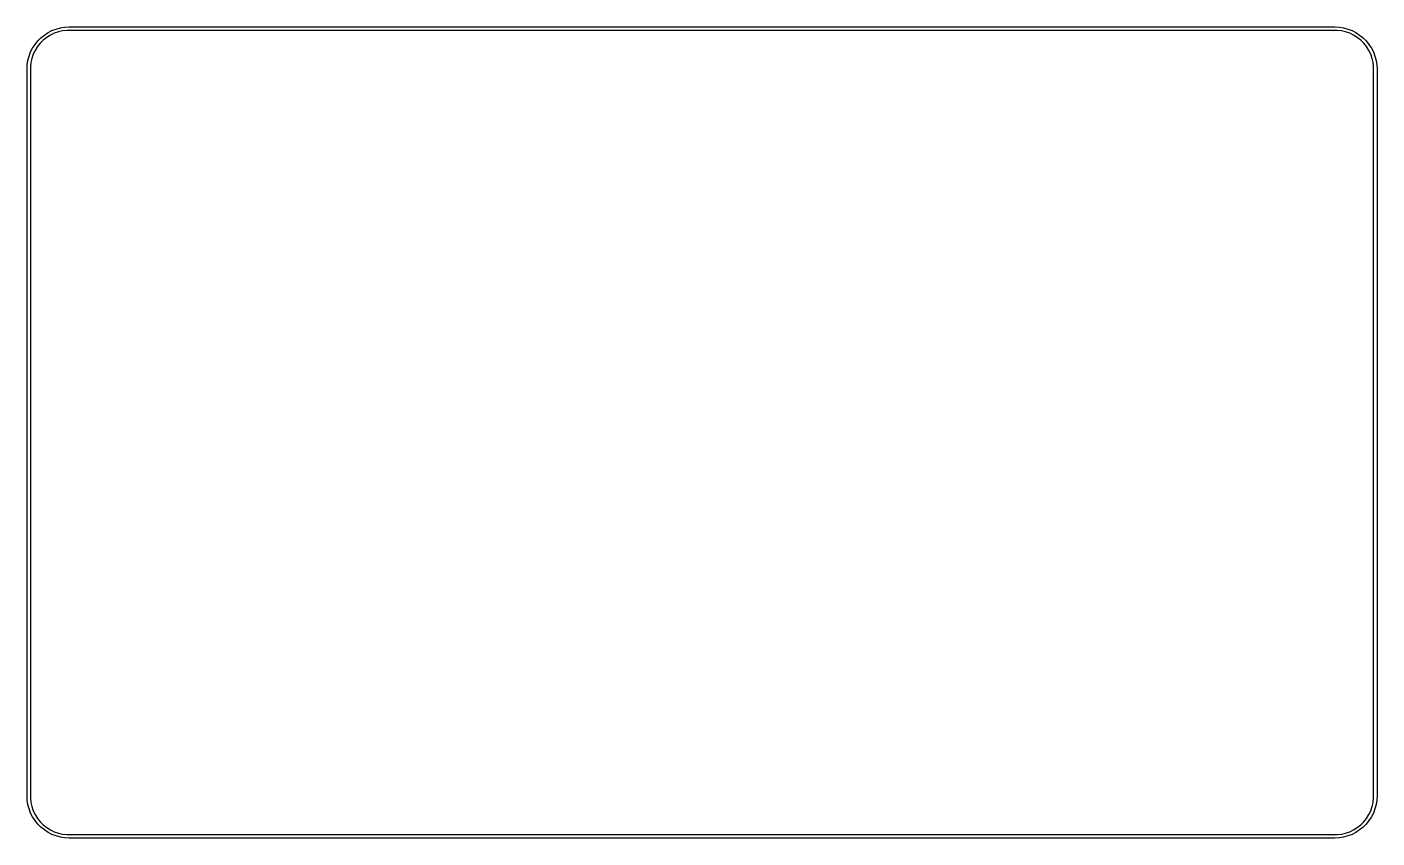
# Model space of a CAD drawing. Header units: inches. Extents: x 5.8 to 18, y -6.4 to -1.3.
# Drawn here: x 14.076 to 18.023, y -6.375 to -4.003 of the extents above.
import ezdxf

# ---------------------------------------------------------------- set-up
doc = ezdxf.new("R2010")
doc.units = ezdxf.units.IN
doc.header["$MEASUREMENT"] = 0
doc.layers.add('Edge.Cuts', color=254, linetype='CONTINUOUS', true_color=0xd0d2cd)

msp = doc.modelspace()

# ---------------------------------------------------------------- linework, layer by layer
at = {"layer": 'Edge.Cuts', "linetype": 'CONTINUOUS'}
for p, q in [((14.1263, -4.0268), (14.1371, -4.0197)), ((14.1371, -4.0197), (14.1486, -4.0139)), ((14.1553, -4.0217), (14.1439, -4.0272)), ((14.1486, -4.0139), (14.1606, -4.0093)), ((14.1673, -4.0175), (14.1553, -4.0217)), ((14.1606, -4.0093), (14.1731, -4.0059)), ((14.1797, -4.0147), (14.1673, -4.0175)), ((14.1731, -4.0059), (14.1858, -4.0039)), ((14.1923, -4.0132), (14.1797, -4.0147)), ((14.1858, -4.0039), (14.1987, -4.0032)), ((14.1987, -4.0132), (14.1923, -4.0132)), ((14.1987, -4.0032), (17.8994, -4.0032)), ((17.8994, -4.0132), (14.1987, -4.0132)), ((17.8994, -4.0032), (17.9123, -4.0039)), ((17.9058, -4.0132), (17.8994, -4.0132)), ((17.9184, -4.0147), (17.9058, -4.0132)), ((17.9123, -4.0039), (17.925, -4.0059)), ((17.9308, -4.0175), (17.9184, -4.0147)), ((17.925, -4.0059), (17.9375, -4.0093)), ((17.9428, -4.0217), (17.9308, -4.0175)), ((17.9375, -4.0093), (17.9495, -4.0139)), ((17.9542, -4.0272), (17.9428, -4.0217)), ((17.9495, -4.0139), (17.961, -4.0197)), ((17.961, -4.0197), (17.9718, -4.0268)), ((14.0862, -4.0763), (14.092, -4.0648)), ((14.092, -4.0648), (14.0991, -4.054)), ((14.0991, -4.054), (14.1072, -4.044)), ((14.1063, -4.0608), (14.0995, -4.0716)), ((14.1142, -4.0509), (14.1063, -4.0608)), ((14.1072, -4.044), (14.1163, -4.0349)), ((14.1232, -4.0419), (14.1142, -4.0509)), ((14.1163, -4.0349), (14.1263, -4.0268)), ((14.1331, -4.034), (14.1232, -4.0419)), ((14.1439, -4.0272), (14.1331, -4.034)), ((17.965, -4.034), (17.9542, -4.0272)), ((17.9749, -4.0419), (17.965, -4.034)), ((17.9718, -4.0268), (17.9818, -4.0349)), ((17.9839, -4.0509), (17.9749, -4.0419)), ((17.9818, -4.0349), (17.9909, -4.044)), ((17.9918, -4.0608), (17.9839, -4.0509)), ((17.9909, -4.044), (17.999, -4.054)), ((17.9986, -4.0716), (17.9918, -4.0608)), ((17.999, -4.054), (18.0061, -4.0648)), ((18.0061, -4.0648), (18.0119, -4.0763)), ((14.0762, -4.1135), (14.0782, -4.1008)), ((14.0782, -4.1008), (14.0816, -4.0883)), ((14.0816, -4.0883), (14.0862, -4.0763)), ((14.0898, -4.095), (14.087, -4.1074)), ((14.094, -4.083), (14.0898, -4.095)), ((14.0995, -4.0716), (14.094, -4.083)), ((18.0041, -4.083), (17.9986, -4.0716)), ((18.0083, -4.095), (18.0041, -4.083)), ((18.0111, -4.1074), (18.0083, -4.095)), ((18.0119, -4.0763), (18.0165, -4.0883)), ((18.0165, -4.0883), (18.0199, -4.1008)), ((18.0199, -4.1008), (18.0219, -4.1135)), ((14.0756, -4.1264), (14.0762, -4.1135)), ((14.0756, -6.2523), (14.0756, -4.1264)), ((14.087, -4.1074), (14.0856, -4.12)), ((14.0856, -4.12), (14.0856, -4.1264)), ((14.0856, -4.1264), (14.0856, -6.2523)), ((18.0126, -4.12), (18.0111, -4.1074)), ((18.0126, -4.1264), (18.0126, -4.12)), ((18.0126, -6.2523), (18.0126, -4.1264)), ((18.0219, -4.1135), (18.0226, -4.1264)), ((18.0226, -4.1264), (18.0226, -6.2523)), ((14.0762, -6.2652), (14.0756, -6.2523)), ((14.0782, -6.2779), (14.0762, -6.2652)), ((14.0856, -6.2523), (14.0856, -6.2587)), ((14.0856, -6.2587), (14.087, -6.2713)), ((14.087, -6.2713), (14.0898, -6.2837)), ((18.0083, -6.2837), (18.0111, -6.2713)), ((18.0111, -6.2713), (18.0126, -6.2587)), ((18.0126, -6.2587), (18.0126, -6.2523)), ((18.0219, -6.2652), (18.0199, -6.2779)), ((18.0226, -6.2523), (18.0219, -6.2652)), ((14.0816, -6.2904), (14.0782, -6.2779)), ((14.0862, -6.3024), (14.0816, -6.2904)), ((14.092, -6.3139), (14.0862, -6.3024)), ((14.0898, -6.2837), (14.094, -6.2957)), ((14.0991, -6.3247), (14.092, -6.3139)), ((14.094, -6.2957), (14.0995, -6.3071)), ((14.0995, -6.3071), (14.1063, -6.3179)), ((17.9918, -6.3179), (17.9986, -6.3071)), ((17.9986, -6.3071), (18.0041, -6.2957)), ((18.0061, -6.3139), (17.999, -6.3247)), ((18.0041, -6.2957), (18.0083, -6.2837)), ((18.0119, -6.3024), (18.0061, -6.3139)), ((18.0165, -6.2904), (18.0119, -6.3024)), ((18.0199, -6.2779), (18.0165, -6.2904)), ((14.1072, -6.3347), (14.0991, -6.3247)), ((14.1063, -6.3179), (14.1142, -6.3278)), ((14.1163, -6.3438), (14.1072, -6.3347)), ((14.1142, -6.3278), (14.1232, -6.3368)), ((14.1263, -6.3519), (14.1163, -6.3438)), ((14.1232, -6.3368), (14.1331, -6.3447)), ((14.1371, -6.359), (14.1263, -6.3519)), ((14.1331, -6.3447), (14.1439, -6.3515)), ((14.1439, -6.3515), (14.1553, -6.357)), ((17.9428, -6.357), (17.9542, -6.3515)), ((17.9542, -6.3515), (17.965, -6.3447)), ((17.9718, -6.3519), (17.961, -6.359)), ((17.965, -6.3447), (17.9749, -6.3368)), ((17.9818, -6.3438), (17.9718, -6.3519)), ((17.9749, -6.3368), (17.9839, -6.3278)), ((17.9909, -6.3347), (17.9818, -6.3438)), ((17.9839, -6.3278), (17.9918, -6.3179)), ((17.999, -6.3247), (17.9909, -6.3347)), ((14.1486, -6.3648), (14.1371, -6.359)), ((14.1606, -6.3694), (14.1486, -6.3648)), ((14.1553, -6.357), (14.1673, -6.3612)), ((14.1731, -6.3728), (14.1606, -6.3694)), ((14.1673, -6.3612), (14.1797, -6.364)), ((14.1858, -6.3748), (14.1731, -6.3728)), ((14.1797, -6.364), (14.1923, -6.3655)), ((14.1987, -6.3755), (14.1858, -6.3748)), ((14.1923, -6.3655), (14.1987, -6.3655)), ((14.1987, -6.3655), (17.8994, -6.3655)), ((17.8994, -6.3755), (14.1987, -6.3755)), ((17.8994, -6.3655), (17.9058, -6.3655)), ((17.9123, -6.3748), (17.8994, -6.3755)), ((17.9058, -6.3655), (17.9184, -6.364)), ((17.925, -6.3728), (17.9123, -6.3748)), ((17.9184, -6.364), (17.9308, -6.3612)), ((17.9375, -6.3694), (17.925, -6.3728)), ((17.9308, -6.3612), (17.9428, -6.357)), ((17.9495, -6.3648), (17.9375, -6.3694)), ((17.961, -6.359), (17.9495, -6.3648))]:
    msp.add_line(p, q, dxfattribs=at)

doc.saveas('drawing.dxf')
